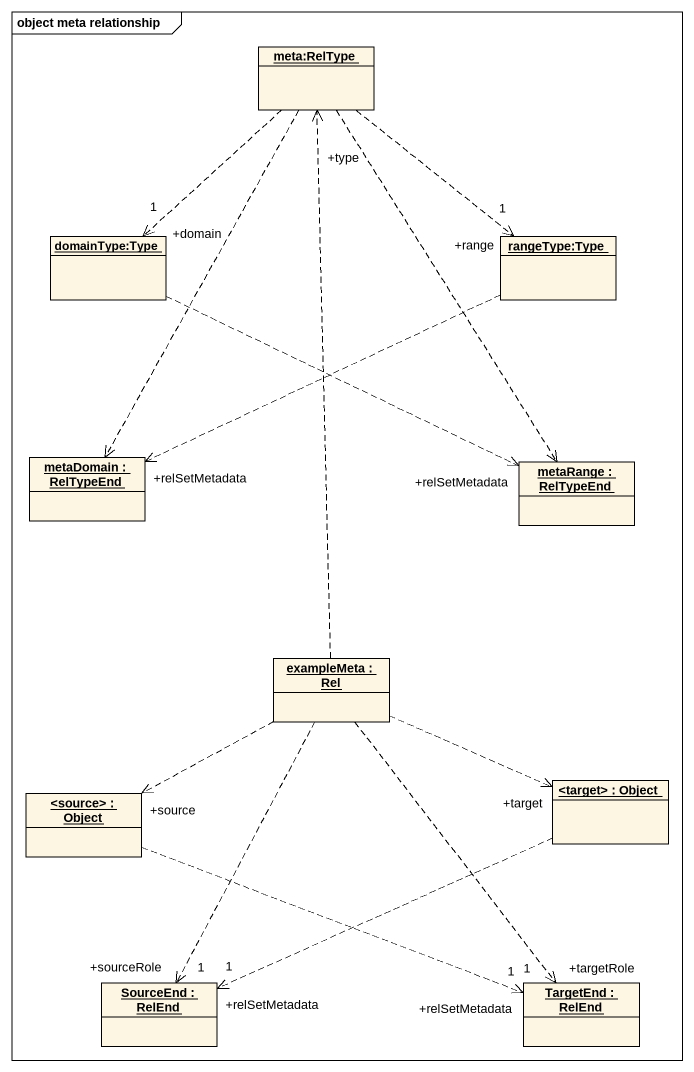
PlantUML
@startuml
mainframe object meta relationship
hide circle
hide empty members
object "meta:RelType" as meta_RelType
object "domainType:Type" as domainType_Type
object "rangeType:Type" as rangeType_Type
object "metaDomain : RelTypeEnd" as metaDomain
object "metaRange : RelTypeEnd" as metaRange
object "exampleMeta : Rel" as exampleMeta
object "<source> : Object" as source
object "<target> : Object" as target
object "SourceEnd : RelEnd" as SourceEnd
object "TargetEnd : RelEnd" as TargetEnd
meta_RelType ..> "+domain\n1" domainType_Type
meta_RelType ..> "+range\n1" rangeType_Type
meta_RelType ..> metaDomain
meta_RelType ..> metaRange
domainType_Type .right.> "+relSetMetadata" metaRange
rangeType_Type .left.> "+relSetMetadata" metaDomain
exampleMeta .up.> "+type" meta_RelType
exampleMeta .left.> "+source" source
exampleMeta .right.> "+target" target
exampleMeta ..> "+sourceRole\n1" SourceEnd
exampleMeta ..> "+targetRole\n1" TargetEnd
source .right.> "+relSetMetadata\n1" TargetEnd
target .left.> "+relSetMetadata\n1" SourceEnd
@enduml
